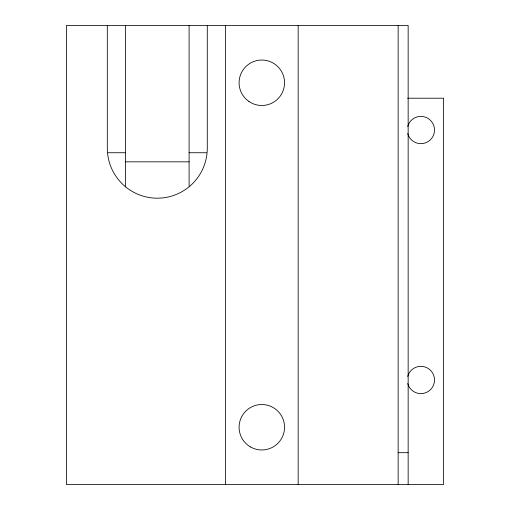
<?xml version="1.0" encoding="UTF-8"?>
<svg xmlns="http://www.w3.org/2000/svg" width="510" height="510" viewBox="0 0 510 510"><rect width="100%" height="100%" fill="white"/><g stroke="black" fill="none" stroke-linecap="round" stroke-linejoin="round"><path stroke-width="0.76" d="M407.554 98.213L443.598 98.213L443.598 484.5L66.402 484.5L66.402 25.5L408.153 25.5L408.153 484.5M108.094 152.745L125.479 152.745M189.102 152.745L206.493 152.745M125.479 161.836L189.102 161.836M398.151 452.689L408.153 452.689M398.151 25.5L398.151 484.5M298.171 25.5L298.171 484.5M225.458 25.5L225.458 484.5M207.283 25.5L207.283 148.206A49.993 49.993 0 0 1 157.29 198.192A49.993 49.993 0 0 1 107.304 148.206L107.304 25.5M189.102 25.5L189.102 186.118M125.479 25.5L125.479 186.909M407.707 376.444A13.636 13.636 0 0 1 428.693 368.806A13.636 13.636 0 0 1 428.693 391.144A13.636 13.636 0 0 1 407.707 383.501M407.707 126.499A13.636 13.636 0 0 1 428.693 118.855A13.636 13.636 0 0 1 428.693 141.193A13.636 13.636 0 0 1 407.707 133.556M248.912 101.464A22.72 22.72 0 0 0 284.465 84.584A22.72 22.72 0 0 0 252.067 62.233A22.72 22.72 0 0 0 248.912 101.464M250.455 446.919A22.72 22.72 0 0 0 284.542 427.24A22.72 22.72 0 0 0 250.455 407.56A22.72 22.72 0 0 0 250.455 446.919"/></g></svg>
